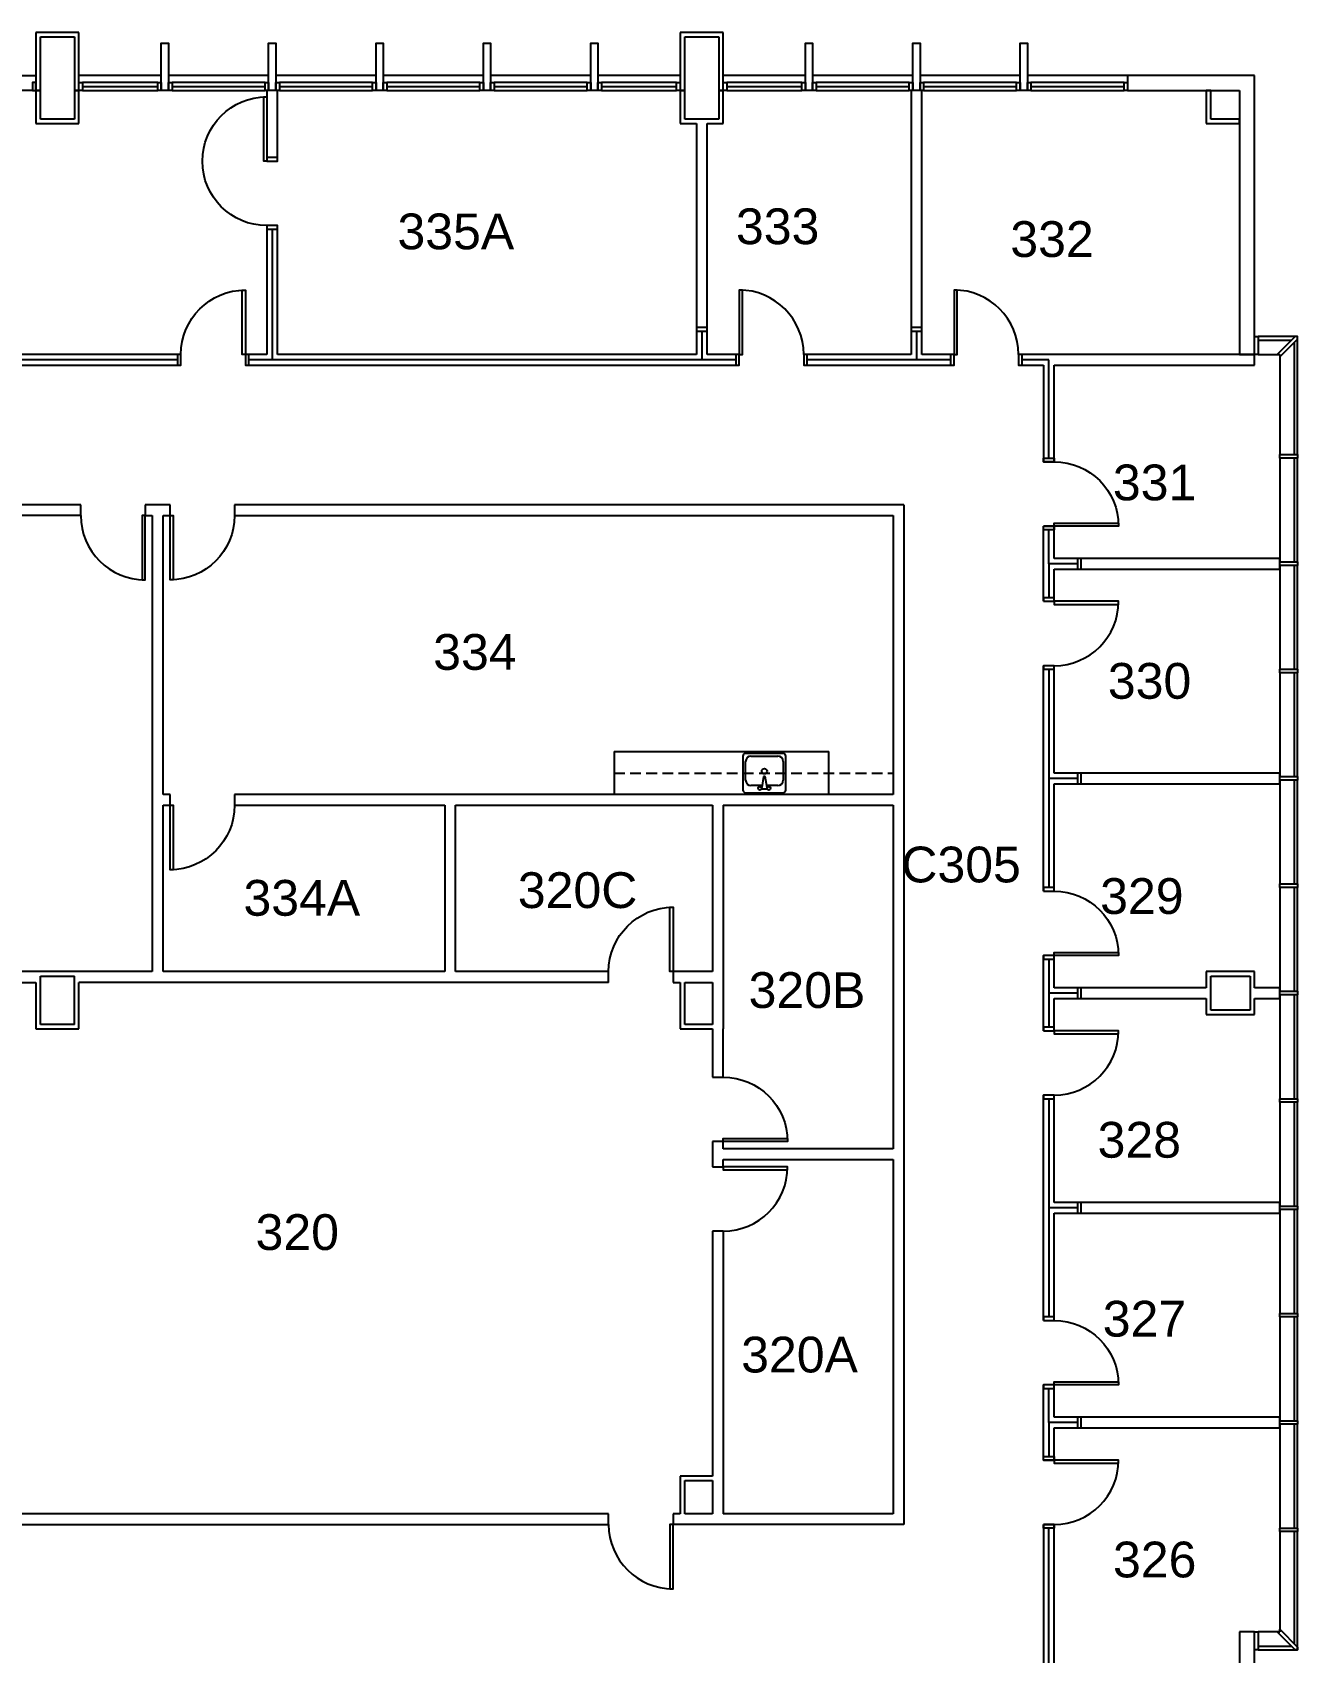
# Model space of a CAD drawing. Header units: inches. Extents: x 0 to 4788, y -1578 to 1209.
# Drawn here: x 4081 to 4788, y -72 to 834 of the extents above; entities that cross this region are included whole.
import ezdxf

# ---------------------------------------------------------------- set-up
doc = ezdxf.new("R2010")
doc.units = ezdxf.units.IN
doc.header["$LTSCALE"] = 48
doc.header["$MEASUREMENT"] = 0
doc.linetypes.add('HIDDEN2', pattern=[0.1875, 0.125, -0.0625])
doc.layers.add('A-Anno-Note', color=231, linetype='Continuous', lineweight=25)
doc.layers.add('A-FLOR-CASE', color=3, linetype='Continuous', lineweight=25)
for name, color, linetype in [('A-DOOR', 4, 'Continuous'), ('A-GLAZ', 3, 'Continuous'), ('A-GLAZ-GLSS', 3, 'Continuous'), ('A-WALL', 5, 'Continuous'), ('A-WALL-JAMB', 6, 'Continuous')]:
    doc.layers.add(name, color=color, linetype=linetype)
doc.styles.add('ATT', font='txt')

# ---------------------------------------------------------------- blocks, each defined once
blk = doc.blocks.new('15PSNK03')
at = {"color": 0, "linetype": 'ByBlock'}
for p, q in [((0, 10.75), (0, -10.25)), ((20.5, 12.25), (1.5, 12.25)), ((7, 10.75), (17.5, 10.75)), ((22, -10.25), (22, 10.75)), ((2, -1.25), (2, 1.75)), ((9, 0.75), (3, 1.75)), ((4, 1.5), (4, 7.75)), ((9, -0.25), (9, 0.75)), ((20.5, 7.75), (20.5, -7.25)), ((3, -1.25), (9, -0.25)), ((4, -7.25), (4, -1)), ((1.5, -11.75), (20.5, -11.75)), ((17.5, -10.25), (7, -10.25))]:
    blk.add_line(p, q, dxfattribs=at)
for centre, radius in [((2.5, 2.75), 1), ((12, 0.25), 1.5), ((2.5, -2.25), 1)]:
    blk.add_circle(centre, radius, dxfattribs=at)
for centre, radius, start, end in [((1.5, 10.75), 1.5, 90, 180), ((7, 7.75), 3, 90, 180), ((17.5, 7.75), 3, 0, 90), ((20.5, 10.75), 1.5, 0, 90), ((7, -7.25), 3, 180, 270), ((17.5, -7.25), 3, 270, 0), ((1.5, -10.25), 1.5, 180, 270), ((20.5, -10.25), 1.5, 270, 0)]:
    blk.add_arc(centre, radius, start, end, dxfattribs=at)
at = {"color": 0, "linetype": 'ByBlock', "style": 'ATT'}
for tag, p, flags in [('ITEM', (0, -22), 3), ('ROOM_NUMBER', (0, -31), 1)]:
    blk.add_attdef(tag, p, '', height=6, dxfattribs=dict(at, flags=flags))
blk = doc.blocks.new('*U287')
at = {"linetype": 'ByBlock', "lineweight": -2}
for p, q in [((70.99, 0), (8.5, 0)), ((70.99, -8.5), (70.99, 0)), ((0, -8.5), (70.99, -8.5))]:
    blk.add_line(p, q, dxfattribs=at)
at = {"lineweight": -2}
for p, q in [((70.99, 0), (8.5, 0)), ((70.99, -8.5), (70.99, 0)), ((0, -8.5), (70.99, -8.5))]:
    blk.add_line(p, q, dxfattribs=at)
blk = doc.blocks.new('*U289')
at = {"linetype": 'ByBlock', "lineweight": -2}
for p, q in [((147.5, 0), (0, 0)), ((147.5, -8.5), (147.5, 0)), ((-8.5, -8.5), (147.5, -8.5))]:
    blk.add_line(p, q, dxfattribs=at)
at = {"lineweight": -2}
for p, q in [((147.5, 0), (0, 0)), ((147.5, -8.5), (147.5, 0)), ((-8.5, -8.5), (147.5, -8.5))]:
    blk.add_line(p, q, dxfattribs=at)
blk = doc.blocks.new('*U290')
at = {"linetype": 'ByBlock', "lineweight": -2}
for p, q in [((147.5, 0), (-8.5, 0)), ((147.5, -8.5), (147.5, 0)), ((0, -8.5), (147.5, -8.5))]:
    blk.add_line(p, q, dxfattribs=at)
at = {"lineweight": -2}
for p, q in [((147.5, 0), (-8.5, 0)), ((147.5, -8.5), (147.5, 0)), ((0, -8.5), (147.5, -8.5))]:
    blk.add_line(p, q, dxfattribs=at)
blk = doc.blocks.new('*U291')
at = {"linetype": 'ByBlock', "lineweight": -2}
for p, q in [((130.25, 0), (1.25, 0)), ((1.25, -6), (130.25, -6))]:
    blk.add_line(p, q, dxfattribs=at)
at = {"lineweight": -2}
for p, q in [((130.25, 0), (1.25, 0)), ((1.25, -6), (130.25, -6))]:
    blk.add_line(p, q, dxfattribs=at)
blk = doc.blocks.new('*U292')
at = {"linetype": 'ByBlock', "lineweight": -2}
for p, q in [((0, 0), (0, -6)), ((39.5, 0), (0, 0)), ((39.5, -6), (39.5, 0)), ((75.5, 0), (75.5, -6)), ((147.5, 0), (75.5, 0)), ((0, -6), (39.5, -6)), ((75.5, -6), (147.5, -6))]:
    blk.add_line(p, q, dxfattribs=at)
at = {"lineweight": -2}
for p, q in [((0, 0), (0, -6)), ((39.5, 0), (0, 0)), ((39.5, -6), (39.5, 0)), ((75.5, 0), (75.5, -6)), ((147.5, 0), (75.5, 0)), ((0, -6), (39.5, -6)), ((75.5, -6), (147.5, -6))]:
    blk.add_line(p, q, dxfattribs=at)
blk = doc.blocks.new('*U294')
at = {"linetype": 'ByBlock', "lineweight": -2}
for p, q in [((0, 0), (0, -6)), ((126, 0), (0, 0)), ((0, -6), (126, -6))]:
    blk.add_line(p, q, dxfattribs=at)
at = {"lineweight": -2}
for p, q in [((0, 0), (0, -6)), ((126, 0), (0, 0)), ((0, -6), (126, -6))]:
    blk.add_line(p, q, dxfattribs=at)
blk = doc.blocks.new('*U295')
at = {"linetype": 'ByBlock', "lineweight": -2}
for p, q in [((78, 3), (0, 3)), ((78, -3), (78, 3)), ((114, 3), (114, -3)), ((114, 3), (156, 3)), ((156, -3), (156, 3)), ((192, 3), (192, -3)), ((192, 3), (318, 3)), ((318, -3), (318, 3)), ((354, 3), (396, 3)), ((354, 3), (354, -3)), ((396, -3), (396, 3)), ((432, 3), (558, 3)), ((432, 3), (432, -3)), ((558, -3), (558, 3)), ((594, 3), (636, 3)), ((594, 3), (594, -3)), ((636, -3), (636, 3)), ((672, 3), (672, -3)), ((726, 3), (672, 3)), ((0, -3), (78, -3)), ((114, -3), (132, -3)), ((138, -3), (156, -3)), ((192, -3), (252, -3)), ((258, -3), (318, -3)), ((354, -3), (372, -3)), ((378, -3), (396, -3)), ((432, -3), (492, -3)), ((498, -3), (558, -3)), ((594, -3), (612, -3)), ((618, -3), (636, -3)), ((672, -3), (726, -3))]:
    blk.add_line(p, q, dxfattribs=at)
at = {"lineweight": -2}
for p, q in [((78, 3), (0, 3)), ((78, -3), (78, 3)), ((114, 3), (114, -3)), ((114, 3), (156, 3)), ((156, -3), (156, 3)), ((192, 3), (192, -3)), ((192, 3), (318, 3)), ((318, -3), (318, 3)), ((354, 3), (396, 3)), ((354, 3), (354, -3)), ((396, -3), (396, 3)), ((432, 3), (558, 3)), ((432, 3), (432, -3)), ((558, -3), (558, 3)), ((594, 3), (636, 3)), ((594, 3), (594, -3)), ((636, -3), (636, 3)), ((672, 3), (672, -3)), ((726, 3), (672, 3)), ((0, -3), (78, -3)), ((114, -3), (132, -3)), ((138, -3), (156, -3)), ((192, -3), (252, -3)), ((258, -3), (318, -3)), ((354, -3), (372, -3)), ((378, -3), (396, -3)), ((432, -3), (492, -3)), ((498, -3), (558, -3)), ((594, -3), (612, -3)), ((618, -3), (636, -3)), ((672, -3), (726, -3))]:
    blk.add_line(p, q, dxfattribs=at)
blk = doc.blocks.new('*U301')
at = {"linetype": 'ByBlock', "lineweight": -2}
for p, q in [((129, 3), (3, 3)), ((129, -3), (129, 3)), ((3, -3), (129, -3))]:
    blk.add_line(p, q, dxfattribs=at)
at = {"lineweight": -2}
for p, q in [((129, 3), (3, 3)), ((129, -3), (129, 3)), ((3, -3), (129, -3))]:
    blk.add_line(p, q, dxfattribs=at)
blk = doc.blocks.new('*U302')
at = {"linetype": 'ByBlock', "lineweight": -2}
for p, q in [((129, 3), (3, 3)), ((129, -3), (129, 3)), ((3, -3), (129, -3))]:
    blk.add_line(p, q, dxfattribs=at)
at = {"lineweight": -2}
for p, q in [((129, 3), (3, 3)), ((129, -3), (129, 3)), ((3, -3), (129, -3))]:
    blk.add_line(p, q, dxfattribs=at)
blk = doc.blocks.new('*U303')
at = {"linetype": 'ByBlock', "lineweight": -2}
for p, q in [((88, 3), (3, 3)), ((3, -3), (88, -3))]:
    blk.add_line(p, q, dxfattribs=at)
at = {"lineweight": -2}
for p, q in [((88, 3), (3, 3)), ((3, -3), (88, -3))]:
    blk.add_line(p, q, dxfattribs=at)
blk = doc.blocks.new('*U304')
at = {"linetype": 'ByBlock', "lineweight": -2}
for p, q in [((15.25, 3), (1.25, 3)), ((15.25, -3), (15.25, 3)), ((1.25, -3), (15.25, -3))]:
    blk.add_line(p, q, dxfattribs=at)
at = {"lineweight": -2}
for p, q in [((15.25, 3), (1.25, 3)), ((15.25, -3), (15.25, 3)), ((1.25, -3), (15.25, -3))]:
    blk.add_line(p, q, dxfattribs=at)
blk = doc.blocks.new('*U305')
at = {"linetype": 'ByBlock', "lineweight": -2}
for p, q in [((129, 3), (3, 3)), ((129, -3), (129, 3)), ((3, -3), (129, -3))]:
    blk.add_line(p, q, dxfattribs=at)
at = {"lineweight": -2}
for p, q in [((129, 3), (3, 3)), ((129, -3), (129, 3)), ((3, -3), (129, -3))]:
    blk.add_line(p, q, dxfattribs=at)
blk = doc.blocks.new('*U313')
at = {"linetype": 'ByBlock', "lineweight": -2}
for p, q in [((0, 0), (0, -6)), ((147.5, 0), (0, 0)), ((0, -6), (147.5, -6))]:
    blk.add_line(p, q, dxfattribs=at)
at = {"lineweight": -2}
for p, q in [((0, 0), (0, -6)), ((147.5, 0), (0, 0)), ((0, -6), (147.5, -6))]:
    blk.add_line(p, q, dxfattribs=at)
blk = doc.blocks.new('*U322')
at = {"linetype": 'ByBlock', "lineweight": -2}
for p, q in [((25.75, 0), (-1.25, 0)), ((1.25, -2.5), (23.25, -2.5))]:
    blk.add_line(p, q, dxfattribs=at)
at = {"lineweight": -2}
for p, q in [((25.75, 0), (-1.25, 0)), ((1.25, -2.5), (23.25, -2.5))]:
    blk.add_line(p, q, dxfattribs=at)
blk = doc.blocks.new('*U323')
at = {"linetype": 'ByBlock', "lineweight": -2}
for p, q in [((23.25, 0), (1.25, 0)), ((-1.25, -2.5), (25.75, -2.5))]:
    blk.add_line(p, q, dxfattribs=at)
at = {"lineweight": -2}
for p, q in [((23.25, 0), (1.25, 0)), ((-1.25, -2.5), (25.75, -2.5))]:
    blk.add_line(p, q, dxfattribs=at)
blk = doc.blocks.new('*U324')
at = {"linetype": 'ByBlock', "lineweight": -2}
for p, q in [((6.5, 1.25), (-2.5, 1.25)), ((21.5, 1.25), (12.5, 1.25)), ((0, -1.25), (19, -1.25))]:
    blk.add_line(p, q, dxfattribs=at)
at = {"lineweight": -2}
for p, q in [((6.5, 1.25), (-2.5, 1.25)), ((21.5, 1.25), (12.5, 1.25)), ((0, -1.25), (19, -1.25))]:
    blk.add_line(p, q, dxfattribs=at)
blk = doc.blocks.new('*U325')
at = {"linetype": 'ByBlock', "lineweight": -2}
for p, q in [((9, 1.25), (0, 1.25)), ((24, 1.25), (15, 1.25)), ((2.5, -1.25), (21.5, -1.25))]:
    blk.add_line(p, q, dxfattribs=at)
at = {"lineweight": -2}
for p, q in [((9, 1.25), (0, 1.25)), ((24, 1.25), (15, 1.25)), ((2.5, -1.25), (21.5, -1.25))]:
    blk.add_line(p, q, dxfattribs=at)
blk = doc.blocks.new('*U326')
at = {"linetype": 'ByBlock', "lineweight": -2}
for p, q in [((0, 0), (0, -2.5)), ((18.5, 0), (0, 0)), ((0, -2.5), (16, -2.5))]:
    blk.add_line(p, q, dxfattribs=at)
at = {"lineweight": -2}
for p, q in [((0, 0), (0, -2.5)), ((18.5, 0), (0, 0)), ((0, -2.5), (16, -2.5))]:
    blk.add_line(p, q, dxfattribs=at)
blk = doc.blocks.new('*U327')
at = {"linetype": 'ByBlock', "lineweight": -2}
for p, q in [((18.5, 1.25), (0, 1.25)), ((18.5, -1.25), (18.5, 1.25)), ((2.5, -1.25), (18.5, -1.25))]:
    blk.add_line(p, q, dxfattribs=at)
at = {"lineweight": -2}
for p, q in [((18.5, 1.25), (0, 1.25)), ((18.5, -1.25), (18.5, 1.25)), ((2.5, -1.25), (18.5, -1.25))]:
    blk.add_line(p, q, dxfattribs=at)
blk = doc.blocks.new('*U331')
at = {"linetype": 'ByBlock', "lineweight": -2}
for p, q in [((20.25, 0), (1.25, 0)), ((-1.25, -2.5), (22.75, -2.5))]:
    blk.add_line(p, q, dxfattribs=at)
at = {"lineweight": -2}
for p, q in [((20.25, 0), (1.25, 0)), ((-1.25, -2.5), (22.75, -2.5))]:
    blk.add_line(p, q, dxfattribs=at)
blk = doc.blocks.new('*U332')
at = {"linetype": 'ByBlock', "lineweight": -2}
for p, q in [((0, 1.25), (27, 1.25)), ((-2.5, -1.25), (23.5, -1.25)), ((29.5, -1.25), (29.5, -1.25))]:
    blk.add_line(p, q, dxfattribs=at)
at = {"lineweight": -2}
for p, q in [((0, 1.25), (27, 1.25)), ((-2.5, -1.25), (23.5, -1.25)), ((29.5, -1.25), (29.5, -1.25))]:
    blk.add_line(p, q, dxfattribs=at)
blk = doc.blocks.new('*U333')
at = {"linetype": 'ByBlock', "lineweight": -2}
for p, q in [((23.5, 1.25), (-2.5, 1.25)), ((29.5, 1.25), (29.5, 1.25)), ((0, -1.25), (27, -1.25))]:
    blk.add_line(p, q, dxfattribs=at)
at = {"lineweight": -2}
for p, q in [((23.5, 1.25), (-2.5, 1.25)), ((29.5, 1.25), (29.5, 1.25)), ((0, -1.25), (27, -1.25))]:
    blk.add_line(p, q, dxfattribs=at)
blk = doc.blocks.new('*U336')
at = {"linetype": 'ByBlock', "lineweight": -2}
for p, q in [((17.25, 0), (-1.25, 0)), ((1.25, -2.5), (17.25, -2.5)), ((17.25, -2.5), (17.25, 0))]:
    blk.add_line(p, q, dxfattribs=at)
at = {"lineweight": -2}
for p, q in [((17.25, 0), (-1.25, 0)), ((1.25, -2.5), (17.25, -2.5)), ((17.25, -2.5), (17.25, 0))]:
    blk.add_line(p, q, dxfattribs=at)
blk = doc.blocks.new('*U337')
at = {"linetype": 'ByBlock', "lineweight": -2}
for p, q in [((0, 0), (0, -2.5)), ((32.5, 0), (0, 0)), ((0, -2.5), (30, -2.5))]:
    blk.add_line(p, q, dxfattribs=at)
at = {"lineweight": -2}
for p, q in [((0, 0), (0, -2.5)), ((32.5, 0), (0, 0)), ((0, -2.5), (30, -2.5))]:
    blk.add_line(p, q, dxfattribs=at)
blk = doc.blocks.new('*U338')
at = {"linetype": 'ByBlock', "lineweight": -2}
for p, q in [((17.25, 0), (1.25, 0)), ((17.25, -2.5), (17.25, 0)), ((-1.25, -2.5), (17.25, -2.5))]:
    blk.add_line(p, q, dxfattribs=at)
at = {"lineweight": -2}
for p, q in [((17.25, 0), (1.25, 0)), ((17.25, -2.5), (17.25, 0)), ((-1.25, -2.5), (17.25, -2.5))]:
    blk.add_line(p, q, dxfattribs=at)
blk = doc.blocks.new('*U339')
at = {"linetype": 'ByBlock', "lineweight": -2}
for p, q in [((0, 0), (0, -2.5)), ((30, 0), (0, 0)), ((0, -2.5), (32.5, -2.5))]:
    blk.add_line(p, q, dxfattribs=at)
at = {"lineweight": -2}
for p, q in [((0, 0), (0, -2.5)), ((30, 0), (0, 0)), ((0, -2.5), (32.5, -2.5))]:
    blk.add_line(p, q, dxfattribs=at)
blk = doc.blocks.new('*U340')
at = {"linetype": 'ByBlock', "lineweight": -2}
for p, q in [((21.5, 1.25), (-2.5, 1.25)), ((0, -1.25), (19, -1.25))]:
    blk.add_line(p, q, dxfattribs=at)
at = {"lineweight": -2}
for p, q in [((21.5, 1.25), (-2.5, 1.25)), ((0, -1.25), (19, -1.25))]:
    blk.add_line(p, q, dxfattribs=at)
blk = doc.blocks.new('*U341')
at = {"linetype": 'ByBlock', "lineweight": -2}
for p, q in [((19, 1.25), (0, 1.25)), ((-2.5, -1.25), (21.5, -1.25))]:
    blk.add_line(p, q, dxfattribs=at)
at = {"lineweight": -2}
for p, q in [((19, 1.25), (0, 1.25)), ((-2.5, -1.25), (21.5, -1.25))]:
    blk.add_line(p, q, dxfattribs=at)
blk = doc.blocks.new('*U342')
at = {"linetype": 'ByBlock', "lineweight": -2}
for p, q in [((17.25, 0), (-1.25, 0)), ((1.25, -2.5), (17.25, -2.5)), ((17.25, -2.5), (17.25, 0))]:
    blk.add_line(p, q, dxfattribs=at)
at = {"lineweight": -2}
for p, q in [((17.25, 0), (-1.25, 0)), ((1.25, -2.5), (17.25, -2.5)), ((17.25, -2.5), (17.25, 0))]:
    blk.add_line(p, q, dxfattribs=at)
blk = doc.blocks.new('*U343')
at = {"linetype": 'ByBlock', "lineweight": -2}
for p, q in [((0, 0), (0, -2.5)), ((32.5, 0), (0, 0)), ((0, -2.5), (30, -2.5))]:
    blk.add_line(p, q, dxfattribs=at)
at = {"lineweight": -2}
for p, q in [((0, 0), (0, -2.5)), ((32.5, 0), (0, 0)), ((0, -2.5), (30, -2.5))]:
    blk.add_line(p, q, dxfattribs=at)
blk = doc.blocks.new('*U344')
at = {"linetype": 'ByBlock', "lineweight": -2}
for p, q in [((17.25, 0), (1.25, 0)), ((17.25, -2.5), (17.25, 0)), ((-1.25, -2.5), (17.25, -2.5))]:
    blk.add_line(p, q, dxfattribs=at)
at = {"lineweight": -2}
for p, q in [((17.25, 0), (1.25, 0)), ((17.25, -2.5), (17.25, 0)), ((-1.25, -2.5), (17.25, -2.5))]:
    blk.add_line(p, q, dxfattribs=at)
blk = doc.blocks.new('*U345')
at = {"linetype": 'ByBlock', "lineweight": -2}
for p, q in [((0, 0), (0, -2.5)), ((30, 0), (0, 0)), ((0, -2.5), (32.5, -2.5))]:
    blk.add_line(p, q, dxfattribs=at)
at = {"lineweight": -2}
for p, q in [((0, 0), (0, -2.5)), ((30, 0), (0, 0)), ((0, -2.5), (32.5, -2.5))]:
    blk.add_line(p, q, dxfattribs=at)
blk = doc.blocks.new('*U346')
at = {"linetype": 'ByBlock', "lineweight": -2}
for p, q in [((6.49, 1.25), (-2.5, 1.25)), ((21.5, 1.25), (12.49, 1.25)), ((0, -1.25), (19, -1.25))]:
    blk.add_line(p, q, dxfattribs=at)
at = {"lineweight": -2}
for p, q in [((6.49, 1.25), (-2.5, 1.25)), ((21.5, 1.25), (12.49, 1.25)), ((0, -1.25), (19, -1.25))]:
    blk.add_line(p, q, dxfattribs=at)
blk = doc.blocks.new('*U347')
at = {"linetype": 'ByBlock', "lineweight": -2}
for p, q in [((19, 1.25), (0, 1.25)), ((-2.5, -1.25), (21.5, -1.25))]:
    blk.add_line(p, q, dxfattribs=at)
at = {"lineweight": -2}
for p, q in [((19, 1.25), (0, 1.25)), ((-2.5, -1.25), (21.5, -1.25))]:
    blk.add_line(p, q, dxfattribs=at)
blk = doc.blocks.new('*U362')
at = {"linetype": 'ByBlock', "lineweight": -2}
for p, q in [((517, 0), (162, 0)), ((517, -6), (517, 0)), ((553, 0), (553, -6)), ((553, 0), (610, 0)), ((-3, 0), (126, 0)), ((3, -6), (98, -6)), ((104, -6), (119.5, -6)), ((122, -6), (126, -6)), ((126, -6), (126, 0)), ((162, 0), (162, -6)), ((162, -6), (517, -6)), ((553, -6), (557, -6)), ((563, -6), (693, -6)), ((653, 0), (616, 0)), ((693, 0), (659, 0)), ((693, -6), (693, 0)), ((729, 0), (729, -6)), ((729, 0), (749, 0)), ((729, -6), (733, -6)), ((735.5, -6), (749, -6)), ((749, -6), (749, 0))]:
    blk.add_line(p, q, dxfattribs=at)
at = {"lineweight": -2}
for p, q in [((517, 0), (162, 0)), ((517, -6), (517, 0)), ((553, 0), (553, -6)), ((553, 0), (610, 0)), ((-3, 0), (126, 0)), ((3, -6), (98, -6)), ((104, -6), (119.5, -6)), ((122, -6), (126, -6)), ((126, -6), (126, 0)), ((162, 0), (162, -6)), ((162, -6), (517, -6)), ((553, -6), (557, -6)), ((563, -6), (693, -6)), ((653, 0), (616, 0)), ((693, 0), (659, 0)), ((693, -6), (693, 0)), ((729, 0), (729, -6)), ((729, 0), (749, 0)), ((729, -6), (733, -6)), ((735.5, -6), (749, -6)), ((749, -6), (749, 0))]:
    blk.add_line(p, q, dxfattribs=at)
blk = doc.blocks.new('*U363')
at = {"linetype": 'ByBlock', "lineweight": -2}
for p, q in [((-6, 3), (564, 3)), ((0, -3), (156, -3)), ((162, -3), (354.02, -3)), ((360.02, -3), (558, -3))]:
    blk.add_line(p, q, dxfattribs=at)
at = {"lineweight": -2}
for p, q in [((-6, 3), (564, 3)), ((0, -3), (156, -3)), ((162, -3), (354.02, -3)), ((360.02, -3), (558, -3))]:
    blk.add_line(p, q, dxfattribs=at)
blk = doc.blocks.new('*U364')
at = {"linetype": 'ByBlock', "lineweight": -2}
for p, q in [((18.5, 0), (3, 0)), ((3, -2.5), (21, -2.5))]:
    blk.add_line(p, q, dxfattribs=at)
at = {"lineweight": -2}
for p, q in [((18.5, 0), (3, 0)), ((3, -2.5), (21, -2.5))]:
    blk.add_line(p, q, dxfattribs=at)
blk = doc.blocks.new('*U365')
at = {"linetype": 'ByBlock', "lineweight": -2}
for p, q in [((18.5, 1.25), (0, 1.25)), ((-2.5, -1.25), (18.5, -1.25))]:
    blk.add_line(p, q, dxfattribs=at)
at = {"lineweight": -2}
for p, q in [((18.5, 1.25), (0, 1.25)), ((-2.5, -1.25), (18.5, -1.25))]:
    blk.add_line(p, q, dxfattribs=at)
blk = doc.blocks.new('*U366')
at = {"linetype": 'ByBlock', "lineweight": -2}
for p, q in [((20.25, 0), (1.25, 0)), ((-1.25, -2.5), (22.75, -2.5))]:
    blk.add_line(p, q, dxfattribs=at)
at = {"lineweight": -2}
for p, q in [((20.25, 0), (1.25, 0)), ((-1.25, -2.5), (22.75, -2.5))]:
    blk.add_line(p, q, dxfattribs=at)
blk = doc.blocks.new('*U367')
at = {"linetype": 'ByBlock', "lineweight": -2}
for p, q in [((371.01, 0), (3, 0)), ((371.01, -6), (371.01, 0)), ((407.01, 0), (407.01, -6)), ((411.01, 0), (407.01, 0)), ((421.01, 0), (417.01, 0)), ((421.01, -6), (421.01, 0)), ((457.01, 0), (731, 0)), ((457.01, 0), (457.01, -6)), ((-3, -6), (371.01, -6)), ((407.01, -6), (421.01, -6)), ((457.01, -6), (635, -6)), ((641, -6), (677, -6)), ((683, -6), (731, -6))]:
    blk.add_line(p, q, dxfattribs=at)
at = {"lineweight": -2}
for p, q in [((371.01, 0), (3, 0)), ((371.01, -6), (371.01, 0)), ((407.01, 0), (407.01, -6)), ((411.01, 0), (407.01, 0)), ((421.01, 0), (417.01, 0)), ((421.01, -6), (421.01, 0)), ((457.01, 0), (731, 0)), ((457.01, 0), (457.01, -6)), ((-3, -6), (371.01, -6)), ((407.01, -6), (421.01, -6)), ((457.01, -6), (635, -6)), ((641, -6), (677, -6)), ((683, -6), (731, -6))]:
    blk.add_line(p, q, dxfattribs=at)
blk = doc.blocks.new('*U368')
at = {"linetype": 'ByBlock', "lineweight": -2}
for p, q in [((18.5, 0), (3, 0)), ((25, 0), (21, 0)), ((25, -6), (25, 0)), ((61, 0), (357, 0)), ((61, 0), (61, -6)), ((3, -6), (25, -6)), ((61, -6), (146.51, -6)), ((152.51, -6), (310.01, -6)), ((316.01, -6), (357, -6))]:
    blk.add_line(p, q, dxfattribs=at)
at = {"lineweight": -2}
for p, q in [((18.5, 0), (3, 0)), ((25, 0), (21, 0)), ((25, -6), (25, 0)), ((61, 0), (357, 0)), ((61, 0), (61, -6)), ((3, -6), (25, -6)), ((61, -6), (146.51, -6)), ((152.51, -6), (310.01, -6)), ((316.01, -6), (357, -6))]:
    blk.add_line(p, q, dxfattribs=at)
blk = doc.blocks.new('*U369')
at = {"linetype": 'ByBlock', "lineweight": -2}
for p, q in [((76.25, 0), (1.25, 0)), ((1.25, -6), (250.25, -6)), ((250.25, 0), (82.25, 0))]:
    blk.add_line(p, q, dxfattribs=at)
at = {"lineweight": -2}
for p, q in [((76.25, 0), (1.25, 0)), ((1.25, -6), (250.25, -6)), ((250.25, 0), (82.25, 0))]:
    blk.add_line(p, q, dxfattribs=at)
blk = doc.blocks.new('*U371')
at = {"linetype": 'ByBlock', "lineweight": -2}
for p, q in [((3, 3), (128, 3)), ((155, 3), (128, 3)), ((155, -3), (155, 3)), ((191, 3), (191, -3)), ((195.02, 3), (191, 3)), ((205.04, 3), (201.02, 3)), ((205.04, -3), (205.04, 3)), ((241.04, 3), (399, 3)), ((241.04, 3), (241.04, -3)), ((3, -3), (96, -3)), ((102, -3), (125.5, -3)), ((128, -3), (155, -3)), ((191, -3), (205.04, -3)), ((241.04, -3), (378, -3)), ((380.5, -3), (399, -3))]:
    blk.add_line(p, q, dxfattribs=at)
at = {"lineweight": -2}
for p, q in [((3, 3), (128, 3)), ((155, 3), (128, 3)), ((155, -3), (155, 3)), ((191, 3), (191, -3)), ((195.02, 3), (191, 3)), ((205.04, 3), (201.02, 3)), ((205.04, -3), (205.04, 3)), ((241.04, 3), (399, 3)), ((241.04, 3), (241.04, -3)), ((3, -3), (96, -3)), ((102, -3), (125.5, -3)), ((128, -3), (155, -3)), ((191, -3), (205.04, -3)), ((241.04, -3), (378, -3)), ((380.5, -3), (399, -3))]:
    blk.add_line(p, q, dxfattribs=at)
blk = doc.blocks.new('*U372')
at = {"linetype": 'ByBlock', "lineweight": -2}
for p, q in [((98, 3), (3, 3)), ((3, -3), (98, -3))]:
    blk.add_line(p, q, dxfattribs=at)
at = {"lineweight": -2}
for p, q in [((98, 3), (3, 3)), ((3, -3), (98, -3))]:
    blk.add_line(p, q, dxfattribs=at)
blk = doc.blocks.new('*U373')
at = {"linetype": 'ByBlock', "lineweight": -2}
for p, q in [((21, 0), (3, 0)), ((3, -2.5), (18.5, -2.5))]:
    blk.add_line(p, q, dxfattribs=at)
at = {"lineweight": -2}
for p, q in [((21, 0), (3, 0)), ((3, -2.5), (18.5, -2.5))]:
    blk.add_line(p, q, dxfattribs=at)
blk = doc.blocks.new('*U374')
at = {"linetype": 'ByBlock', "lineweight": -2}
for p, q in [((23.5, 1.25), (0, 1.25)), ((0, -1.25), (26, -1.25))]:
    blk.add_line(p, q, dxfattribs=at)
at = {"lineweight": -2}
for p, q in [((23.5, 1.25), (0, 1.25)), ((0, -1.25), (26, -1.25))]:
    blk.add_line(p, q, dxfattribs=at)
blk = doc.blocks.new('*U375')
at = {"linetype": 'ByBlock', "lineweight": -2}
for p, q in [((156, 0), (0, 0)), ((255, 0), (162, 0)), ((0, -6), (255, -6))]:
    blk.add_line(p, q, dxfattribs=at)
at = {"lineweight": -2}
for p, q in [((156, 0), (0, 0)), ((255, 0), (162, 0)), ((0, -6), (255, -6))]:
    blk.add_line(p, q, dxfattribs=at)
blk = doc.blocks.new('*U376')
at = {"linetype": 'ByBlock', "lineweight": -2}
for p, q in [((98, 3), (3, 3)), ((247.51, 3), (104, 3)), ((371.01, 3), (253.51, 3)), ((371.01, -3), (371.01, 3)), ((407.01, 3), (407.01, -3)), ((411.01, 3), (407.01, 3)), ((3, -3), (250.51, -3)), ((250.51, -3), (371.01, -3)), ((407.01, -3), (411.01, -3))]:
    blk.add_line(p, q, dxfattribs=at)
at = {"lineweight": -2}
for p, q in [((98, 3), (3, 3)), ((247.51, 3), (104, 3)), ((371.01, 3), (253.51, 3)), ((371.01, -3), (371.01, 3)), ((407.01, 3), (407.01, -3)), ((411.01, 3), (407.01, 3)), ((3, -3), (250.51, -3)), ((250.51, -3), (371.01, -3)), ((407.01, -3), (411.01, -3))]:
    blk.add_line(p, q, dxfattribs=at)
blk = doc.blocks.new('*U379')
at = {"linetype": 'ByBlock', "lineweight": -2}
for p, q in [((0, 0), (0, -6)), ((112, 0), (0, 0)), ((131.99, 0), (118, 0)), ((131.99, -6), (131.99, 0)), ((167.99, 0), (167.99, -6)), ((251.99, 0), (167.99, 0)), ((251.99, -6), (251.99, 0)), ((287.99, 0), (287.99, -6)), ((564.01, 0), (287.99, 0)), ((564.01, -6), (564.01, 0)), ((600.01, 0), (600.01, -6)), ((834, 0), (600.01, 0)), ((876, 0), (840, 0)), ((882, -6), (882, 0)), ((0, -6), (131.99, -6)), ((167.99, -6), (185.99, -6)), ((191.99, -6), (251.99, -6)), ((287.99, -6), (305.99, -6)), ((311.99, -6), (546.01, -6)), ((552.01, -6), (564.01, -6)), ((600.01, -6), (876, -6))]:
    blk.add_line(p, q, dxfattribs=at)
at = {"lineweight": -2}
for p, q in [((0, 0), (0, -6)), ((112, 0), (0, 0)), ((131.99, 0), (118, 0)), ((131.99, -6), (131.99, 0)), ((167.99, 0), (167.99, -6)), ((251.99, 0), (167.99, 0)), ((251.99, -6), (251.99, 0)), ((287.99, 0), (287.99, -6)), ((564.01, 0), (287.99, 0)), ((564.01, -6), (564.01, 0)), ((600.01, 0), (600.01, -6)), ((834, 0), (600.01, 0)), ((876, 0), (840, 0)), ((882, -6), (882, 0)), ((0, -6), (131.99, -6)), ((167.99, -6), (185.99, -6)), ((191.99, -6), (251.99, -6)), ((287.99, -6), (305.99, -6)), ((311.99, -6), (546.01, -6)), ((552.01, -6), (564.01, -6)), ((600.01, -6), (876, -6))]:
    blk.add_line(p, q, dxfattribs=at)
blk = doc.blocks.new('*U385')
at = {"linetype": 'ByBlock', "lineweight": -2}
for p, q in [((96, 3), (3, 3)), ((3, -3), (96, -3))]:
    blk.add_line(p, q, dxfattribs=at)
at = {"lineweight": -2}
for p, q in [((96, 3), (3, 3)), ((3, -3), (96, -3))]:
    blk.add_line(p, q, dxfattribs=at)

msp = doc.modelspace()

# ---------------------------------------------------------------- linework, layer by layer
at = {"layer": 'A-DOOR', "linetype": 'ByBlock', "lineweight": -2}
for points in [[(4211.99, 762), (4210.24, 762), (4210.24, 798), (4211.99, 798)], [(4199.99, 654), (4198.24, 654), (4198.24, 690), (4199.99, 690)], [(4476.01, 654), (4477.76, 654), (4477.76, 690), (4476.01, 690)], [(4596.01, 654), (4597.76, 654), (4597.76, 690), (4596.01, 690)], [(4143.99, 564), (4142.24, 564), (4142.24, 528), (4143.99, 528)], [(4157.99, 564), (4159.74, 564), (4159.74, 528), (4157.99, 528)], [(4652, 558), (4652, 559.75), (4688, 559.75), (4688, 558)], [(4652, 516), (4652, 514.25), (4688, 514.25), (4688, 516)], [(4157.99, 402), (4159.74, 402), (4159.74, 366), (4157.99, 366)], [(4439, 309), (4437.25, 309), (4437.25, 345), (4439, 345)], [(4652, 318), (4652, 319.75), (4688, 319.75), (4688, 318)], [(4652, 276), (4652, 274.25), (4688, 274.25), (4688, 276)], [(4467, 214), (4467, 215.75), (4503, 215.75), (4503, 214)], [(4467, 199.96), (4467, 198.21), (4503, 198.21), (4503, 199.96)], [(4652, 78), (4652, 79.75), (4688, 79.75), (4688, 78)], [(4652, 36), (4652, 34.25), (4688, 34.25), (4688, 36)], [(4439, 0), (4437.25, 0), (4437.25, -36), (4439, -36)]]:
    msp.add_lwpolyline(points, close=True, dxfattribs=at)
at = {"layer": 'A-DOOR', "linetype": 'ByBlock', "lineweight": -2, "extrusion": (0, 0, -1)}
for centre, start, end in [((-4211.99, 762), 270, 90), ((-4199.99, 654), 360, 90), ((-4652, 558), 90, 180), ((-4157.99, 564), 180, 270), ((-4157.99, 402), 180, 270), ((-4652, 318), 90, 180), ((-4439, 309), 360, 90), ((-4467, 214), 90, 180), ((-4652, 78), 90, 180)]:
    msp.add_arc(centre, 36, start, end, dxfattribs=at)
at = {"layer": 'A-DOOR', "linetype": 'ByBlock', "lineweight": -2}
for centre, start, end in [((4476.01, 654), 0, 90), ((4596.01, 654), 0, 90), ((4143.99, 564), 180, 270), ((4652, 516), 270, 0), ((4652, 276), 270, 0), ((4467, 199.96), 270, 0), ((4652, 36), 270, 0), ((4439, 0), 180, 270)]:
    msp.add_arc(centre, 36, start, end, dxfattribs=at)
at = {"layer": 'A-FLOR-CASE'}
for p, q in [((4406.04, 431.99), (4526, 431.99)), ((4406.04, 431.99), (4406.04, 408)), ((4526, 407.99), (4526, 431.99))]:
    msp.add_line(p, q, dxfattribs=at)
at = {"layer": 'A-FLOR-CASE', "linetype": 'HIDDEN2'}
for p, q in [((4406.04, 419.99), (4562, 419.99)), ((4562, 419.99), (4562, 408))]:
    msp.add_line(p, q, dxfattribs=at)
at = {"layer": 'A-GLAZ'}
for p, q in [((4036.99, 810), (4083, 810)), ((4153.01, 810), (4107, 810)), ((4151.01, 810), (4109.01, 810)), ((4213.01, 810), (4157.01, 810)), ((4273.01, 810), (4217.01, 810)), ((4333.01, 810), (4277.01, 810)), ((4393.01, 810), (4337.01, 810)), ((4443, 810), (4397.01, 810)), ((4513.01, 810), (4467, 810)), ((4573.01, 810), (4517.01, 810)), ((4633.01, 810), (4577.01, 810)), ((4693.01, 810), (4637.01, 810)), ((4081, 801.5), (4038.99, 801.5)), ((4151.01, 806), (4109, 806)), ((4109, 801.5), (4151.01, 801.5)), ((4211.01, 806), (4159.01, 806)), ((4159.01, 801.5), (4211.01, 801.5)), ((4271.01, 806), (4219.01, 806)), ((4219.01, 801.5), (4271.01, 801.5)), ((4331.01, 806), (4279.01, 806)), ((4279.01, 801.5), (4331.01, 801.5)), ((4391.01, 806), (4339.01, 806)), ((4339.01, 801.5), (4391.01, 801.5)), ((4441, 806), (4399.01, 806)), ((4399.01, 801.5), (4441, 801.5)), ((4511.01, 806), (4469, 806)), ((4469, 801.5), (4511.01, 801.5)), ((4571.01, 806), (4519.01, 806)), ((4519.01, 801.5), (4571.01, 801.5)), ((4631.01, 806), (4579.01, 806)), ((4579.01, 801.5), (4631.01, 801.5)), ((4691.01, 806), (4639.01, 806)), ((4639.01, 801.5), (4691.01, 801.5)), ((4214.99, 723.98), (4214.99, 651)), ((4455.01, 667), (4455.01, 651)), ((4575.01, 667), (4575.01, 651)), ((4788, 664), (4766, 664)), ((4788, 598), (4788, 664)), ((4766, 654), (4778, 654)), ((4778, 654), (4778, 598)), ((4161.99, 651), (3932, 651)), ((4214.99, 651), (4201.99, 651)), ((4474.01, 651), (4214.99, 651)), ((4594.01, 651), (4514.01, 651)), ((4649, 651), (4634.01, 651)), ((4649, 596), (4649, 651)), ((4778, 596), (4778, 538)), ((4788, 538), (4788, 596)), ((4649, 537), (4649, 556)), ((4665, 537), (4649, 537)), ((4649, 537), (4649, 518)), ((4778, 536), (4778, 478)), ((4788, 478), (4788, 536)), ((4649, 478), (4649, 356)), ((4778, 476), (4778, 418)), ((4788, 418), (4788, 476)), ((4665, 417), (4649, 417)), ((4778, 416), (4778, 358)), ((4788, 358), (4788, 416)), ((4778, 356), (4778, 298)), ((4788, 298), (4788, 356)), ((4649, 316), (4649, 278)), ((4665, 297), (4649, 297)), ((4778, 296), (4778, 238)), ((4788, 238), (4788, 296)), ((4649, 238), (4649, 116)), ((4778, 236), (4778, 178)), ((4788, 178), (4788, 236)), ((4665, 177), (4649, 177)), ((4778, 176), (4778, 118)), ((4788, 118), (4788, 176)), ((4778, 116), (4778, 58)), ((4788, 58), (4788, 116)), ((4649, 57), (4649, 76)), ((4665, 57), (4649, 57)), ((4649, 57), (4649, 38)), ((4778, 56), (4778, -2)), ((4788, -2), (4788, 56)), ((4649, -81), (4649, -2)), ((4778, -4), (4778, -60)), ((4788, -70), (4788, -4)), ((4778, -60), (4766, -60)), ((4766, -70), (4788, -70))]:
    msp.add_line(p, q, dxfattribs=at)
at = {"layer": 'A-GLAZ-GLSS'}
for p, q in [((4109, 803.75), (4151.01, 803.75)), ((4159.01, 803.75), (4211.01, 803.75)), ((4219.01, 803.75), (4271.01, 803.75)), ((4279.01, 803.75), (4331.01, 803.75)), ((4339.01, 803.75), (4391.01, 803.75)), ((4399.01, 803.75), (4441, 803.75)), ((4469, 803.75), (4511.01, 803.75)), ((4519.01, 803.75), (4571.01, 803.75)), ((4579.01, 803.75), (4631.01, 803.75)), ((4639.01, 803.75), (4691.01, 803.75)), ((4766, 662), (4784.59, 662)), ((4786, 660.59), (4786, 598)), ((4786, 596), (4786, 538)), ((4786, 536), (4786, 478)), ((4786, 476), (4786, 418)), ((4786, 416), (4786, 358)), ((4786, 356), (4786, 298)), ((4786, 296), (4786, 238)), ((4786, 236), (4786, 178)), ((4786, 176), (4786, 118)), ((4786, 116), (4786, 58)), ((4786, 56), (4786, -2)), ((4786, -4), (4786, -66.59)), ((4766, -68), (4784.59, -68))]:
    msp.add_line(p, q, dxfattribs=at)
at = {"layer": 'A-WALL-JAMB'}
for points in [[(4157.01, 801.5), (4153.01, 801.5), (4153.01, 828), (4157.01, 828)], [(4217.01, 801.5), (4213.01, 801.5), (4213.01, 828), (4217.01, 828)], [(4277.01, 801.5), (4273.01, 801.5), (4273.01, 828), (4277.01, 828)], [(4337.01, 801.5), (4333.01, 801.5), (4333.01, 828), (4337.01, 828)], [(4397.01, 801.5), (4393.01, 801.5), (4393.01, 828), (4397.01, 828)], [(4517.01, 801.5), (4513.01, 801.5), (4513.01, 828), (4517.01, 828)], [(4577.01, 801.5), (4573.01, 801.5), (4573.01, 828), (4577.01, 828)], [(4637.01, 801.5), (4633.01, 801.5), (4633.01, 828), (4637.01, 828)], [(4083, 801.5), (4083, 806), (4081, 806), (4081, 801.5)], [(4107, 801.5), (4107, 806), (4109, 806), (4109, 801.5)], [(4151.01, 801.5), (4151.01, 806), (4153.01, 806), (4153.01, 801.5)], [(4157.01, 801.5), (4157.01, 806), (4159.01, 806), (4159.01, 801.5)], [(4211.01, 801.5), (4211.01, 806), (4213.01, 806), (4213.01, 801.5)], [(4217.01, 801.5), (4217.01, 806), (4219.01, 806), (4219.01, 801.5)], [(4271.01, 801.5), (4271.01, 806), (4273.01, 806), (4273.01, 801.5)], [(4277.01, 801.5), (4277.01, 806), (4279.01, 806), (4279.01, 801.5)], [(4331.01, 801.5), (4331.01, 806), (4333.01, 806), (4333.01, 801.5)], [(4337.01, 801.5), (4337.01, 806), (4339.01, 806), (4339.01, 801.5)], [(4391.01, 801.5), (4391.01, 806), (4393.01, 806), (4393.01, 801.5)], [(4397.01, 801.5), (4397.01, 806), (4399.01, 806), (4399.01, 801.5)], [(4441, 801.5), (4441, 806), (4443, 806), (4443, 801.5)], [(4467, 801.5), (4467, 806), (4469, 806), (4469, 801.5)], [(4511.01, 801.5), (4511.01, 806), (4513.01, 806), (4513.01, 801.5)], [(4517.01, 801.5), (4517.01, 806), (4519.01, 806), (4519.01, 801.5)], [(4571.01, 801.5), (4571.01, 806), (4573.01, 806), (4573.01, 801.5)], [(4577.01, 801.5), (4577.01, 806), (4579.01, 806), (4579.01, 801.5)], [(4631.01, 801.5), (4631.01, 806), (4633.01, 806), (4633.01, 801.5)], [(4637.01, 801.5), (4637.01, 806), (4639.01, 806), (4639.01, 801.5)], [(4691.01, 801.5), (4691.01, 806), (4693.01, 806), (4693.01, 801.5)], [(4211.99, 762), (4217.99, 762), (4217.99, 764), (4211.99, 764)], [(4211.99, 723.98), (4217.99, 723.98), (4217.99, 725.98), (4211.99, 725.98)], [(4452.01, 667), (4458.01, 667), (4458.01, 669), (4452.01, 669)], [(4572.01, 667), (4578.01, 667), (4578.01, 669), (4572.01, 669)], [(4764, 654), (4764, 664), (4766, 664), (4766, 654)], [(4778, 654), (4778, 652.59), (4788, 662.59), (4788, 664), (4786.59, 664), (4776.59, 654)], [(4161.99, 654), (4161.99, 648), (4163.99, 648), (4163.99, 654)], [(4199.99, 654), (4199.99, 648), (4201.99, 648), (4201.99, 654)], [(4474.01, 654), (4474.01, 648), (4476.01, 648), (4476.01, 654)], [(4512.01, 654), (4512.01, 648), (4514.01, 648), (4514.01, 654)], [(4594.01, 654), (4594.01, 648), (4596.01, 648), (4596.01, 654)], [(4632.01, 654), (4632.01, 648), (4634.01, 648), (4634.01, 654)], [(4778, 598), (4788, 598), (4788, 596), (4778, 596)], [(4646, 596), (4652, 596), (4652, 594), (4646, 594)], [(4646, 558), (4652, 558), (4652, 556), (4646, 556)], [(4665, 540), (4665, 534), (4667, 534), (4667, 540)], [(4778, 538), (4788, 538), (4788, 536), (4778, 536)], [(4646, 516), (4652, 516), (4652, 518), (4646, 518)], [(4646, 478), (4652, 478), (4652, 480), (4646, 480)], [(4778, 478), (4788, 478), (4788, 476), (4778, 476)], [(4665, 420), (4665, 414), (4667, 414), (4667, 420)], [(4778, 418), (4788, 418), (4788, 416), (4778, 416)], [(4646, 354), (4652, 354), (4652, 356), (4646, 356)], [(4778, 358), (4788, 358), (4788, 356), (4778, 356)], [(4646, 316), (4652, 316), (4652, 318), (4646, 318)], [(4665, 300), (4665, 294), (4667, 294), (4667, 300)], [(4778, 298), (4788, 298), (4788, 296), (4778, 296)], [(4646, 276), (4652, 276), (4652, 278), (4646, 278)], [(4646, 238), (4652, 238), (4652, 240), (4646, 240)], [(4778, 238), (4788, 238), (4788, 236), (4778, 236)], [(4665, 180), (4665, 174), (4667, 174), (4667, 180)], [(4778, 178), (4788, 178), (4788, 176), (4778, 176)], [(4778, 118), (4788, 118), (4788, 116), (4778, 116)], [(4646, 114), (4652, 114), (4652, 116), (4646, 116)], [(4646, 76), (4652, 76), (4652, 78), (4646, 78)], [(4665, 60), (4665, 54), (4667, 54), (4667, 60)], [(4778, 58), (4788, 58), (4788, 56), (4778, 56)], [(4646, 38), (4652, 38), (4652, 36), (4646, 36)], [(4646, 0), (4652, 0), (4652, -2), (4646, -2)], [(4778, -2), (4788, -2), (4788, -4), (4778, -4)], [(4764, -70), (4764, -60), (4766, -60), (4766, -70)], [(4778, -60), (4778, -58.59), (4788, -68.59), (4788, -70), (4786.59, -70), (4776.59, -60)]]:
    msp.add_lwpolyline(points, close=True, dxfattribs=at)

# ---------------------------------------------------------------- block references
at = {"layer": 'A-FLOR-CASE', "rotation": 90}
msp.add_blockref('15PSNK03', (4490.29, 409), dxfattribs=at)
at = {"layer": 'A-WALL'}
for name, p, rotation in [('*U337', (4083, 801.5), 90), ('*U341', (4104.5, 832.75), 180.0000000003453), ('*U339', (4104.5, 801.5), 90), ('*U343', (4443, 801.5), 90), ('*U347', (4464.5, 832.75), 180.0000000003453), ('*U345', (4464.5, 801.5), 90), ('*U287', (4764, 801.5), 179.9999999998372), ('*U290', (4764, 801.5), 270), ('*U336', (4083, 784.25), 90), ('*U338', (4104.5, 784.25), 90), ('*U292', (4217.99, 801.5), 270), ('*U342', (4443, 784.25), 90), ('*U344', (4464.5, 784.25), 90), ('*U313', (4578.01, 801.5), 270), ('*U327', (4738.25, 783), 90), ('*U340', (4104.5, 784.25), 180.0000000005797), ('*U346', (4464.5, 784.25), 180.0000000005797), ('*U291', (4458.01, 784.25), 270), ('*U326', (4755.5, 783), 179.9999999999283), ('*U379', (4764, 648), 180.0000000083442), ('*U295', (4649, -78), 90), ('*U367', (4565, 564), 180), ('*U375', (4153.99, 564), 270), ('*U363', (4565, 564), 270), ('*U301', (4649, 537), 359.9999999999935), ('*U302', (4649, 417), 359.9999999999935), ('*U376', (4565, 405), 180), ('*U385', (4314.49, 405), 270), ('*U371', (4464, 405), 270), ('*U369', (4084.25, 303), 180.0000002953509), ('*U331', (4105.75, 306.5), 179.999999999619), ('*U333', (4084.25, 279.5), 90), ('*U332', (4105.75, 279.5), 90), ('*U368', (4464, 303), 180.0000002953509), ('*U323', (4762.75, 306.5), 179.9999999994724), ('*U325', (4738.25, 285), 90), ('*U324', (4762.75, 306.5), 270), ('*U374', (4444.25, 303), 270), ('*U303', (4649, 297), 359.9999999999935), ('*U304', (4762.75, 297), 7.816531185164739e-11), ('*U322', (4762.75, 285), 179.9999999998763), ('*U366', (4084.25, 279.5), 3.810558952767811e-10), ('*U373', (4464, 277), 179.9999999999153), ('*U372', (4565, 206.98), 180), ('*U305', (4649, 177), 359.9999999999935), ('*U294', (4778, 54), 179.9999999999964), ('*U364', (4464, 24.5), 179.9999999995247), ('*U365', (4444.25, 24.5), 270), ('*U362', (4565, 0), 180.0000002981347), ('*U289', (4755.5, -207.5), 90)]:
    msp.add_blockref(name, p, dxfattribs=dict(at, rotation=rotation))

# ---------------------------------------------------------------- texts
at = {"layer": 'A-Anno-Note', "char_height": 20, "attachment_point": 1}
for s, insert in [('{\\fArial|b0|i0|c0|p34;333}', (4474.15, 735.63)), ('{\\fArial|b0|i0|c0|p34;335A}', (4285, 732.77)), ('{\\fArial|b0|i0|c0|p34;332}', (4627.47, 728.47)), ('{\\fArial|b0|i0|c0|p34;331}', (4684.79, 592.45)), ('{\\fArial|b0|i0|c0|p34;334}', (4304.97, 497.71)), ('{\\fArial|b0|i0|c0|p34;330}', (4681.98, 481.53)), ('{\\fArial|b0|i0|c0|p34;C305}', (4566.56, 378.88)), ('{\\fArial|b0|i0|c0|p34;320C}', (4352.26, 364.55)), ('{\\fArial|b0|i0|c0|p34;334A}', (4198.94, 360.25)), ('{\\fArial|b0|i0|c0|p34;329}', (4677.68, 361.25)), ('{\\fArial|b0|i0|c0|p34;320B}', (4481.23, 308.7)), ('{\\fArial|b0|i0|c0|p34;328}', (4676.25, 225.01)), ('{\\fArial|b0|i0|c0|p34;320}', (4205.7, 173.42)), ('{\\fArial|b0|i0|c0|p34;327}', (4679.12, 125)), ('{\\fArial|b0|i0|c0|p34;320A}', (4477.07, 104.95)), ('{\\fArial|b0|i0|c0|p34;326}', (4684.85, -9.6))]:
    msp.add_mtext(s, dxfattribs=dict(at, insert=insert))

doc.saveas('drawing.dxf')
